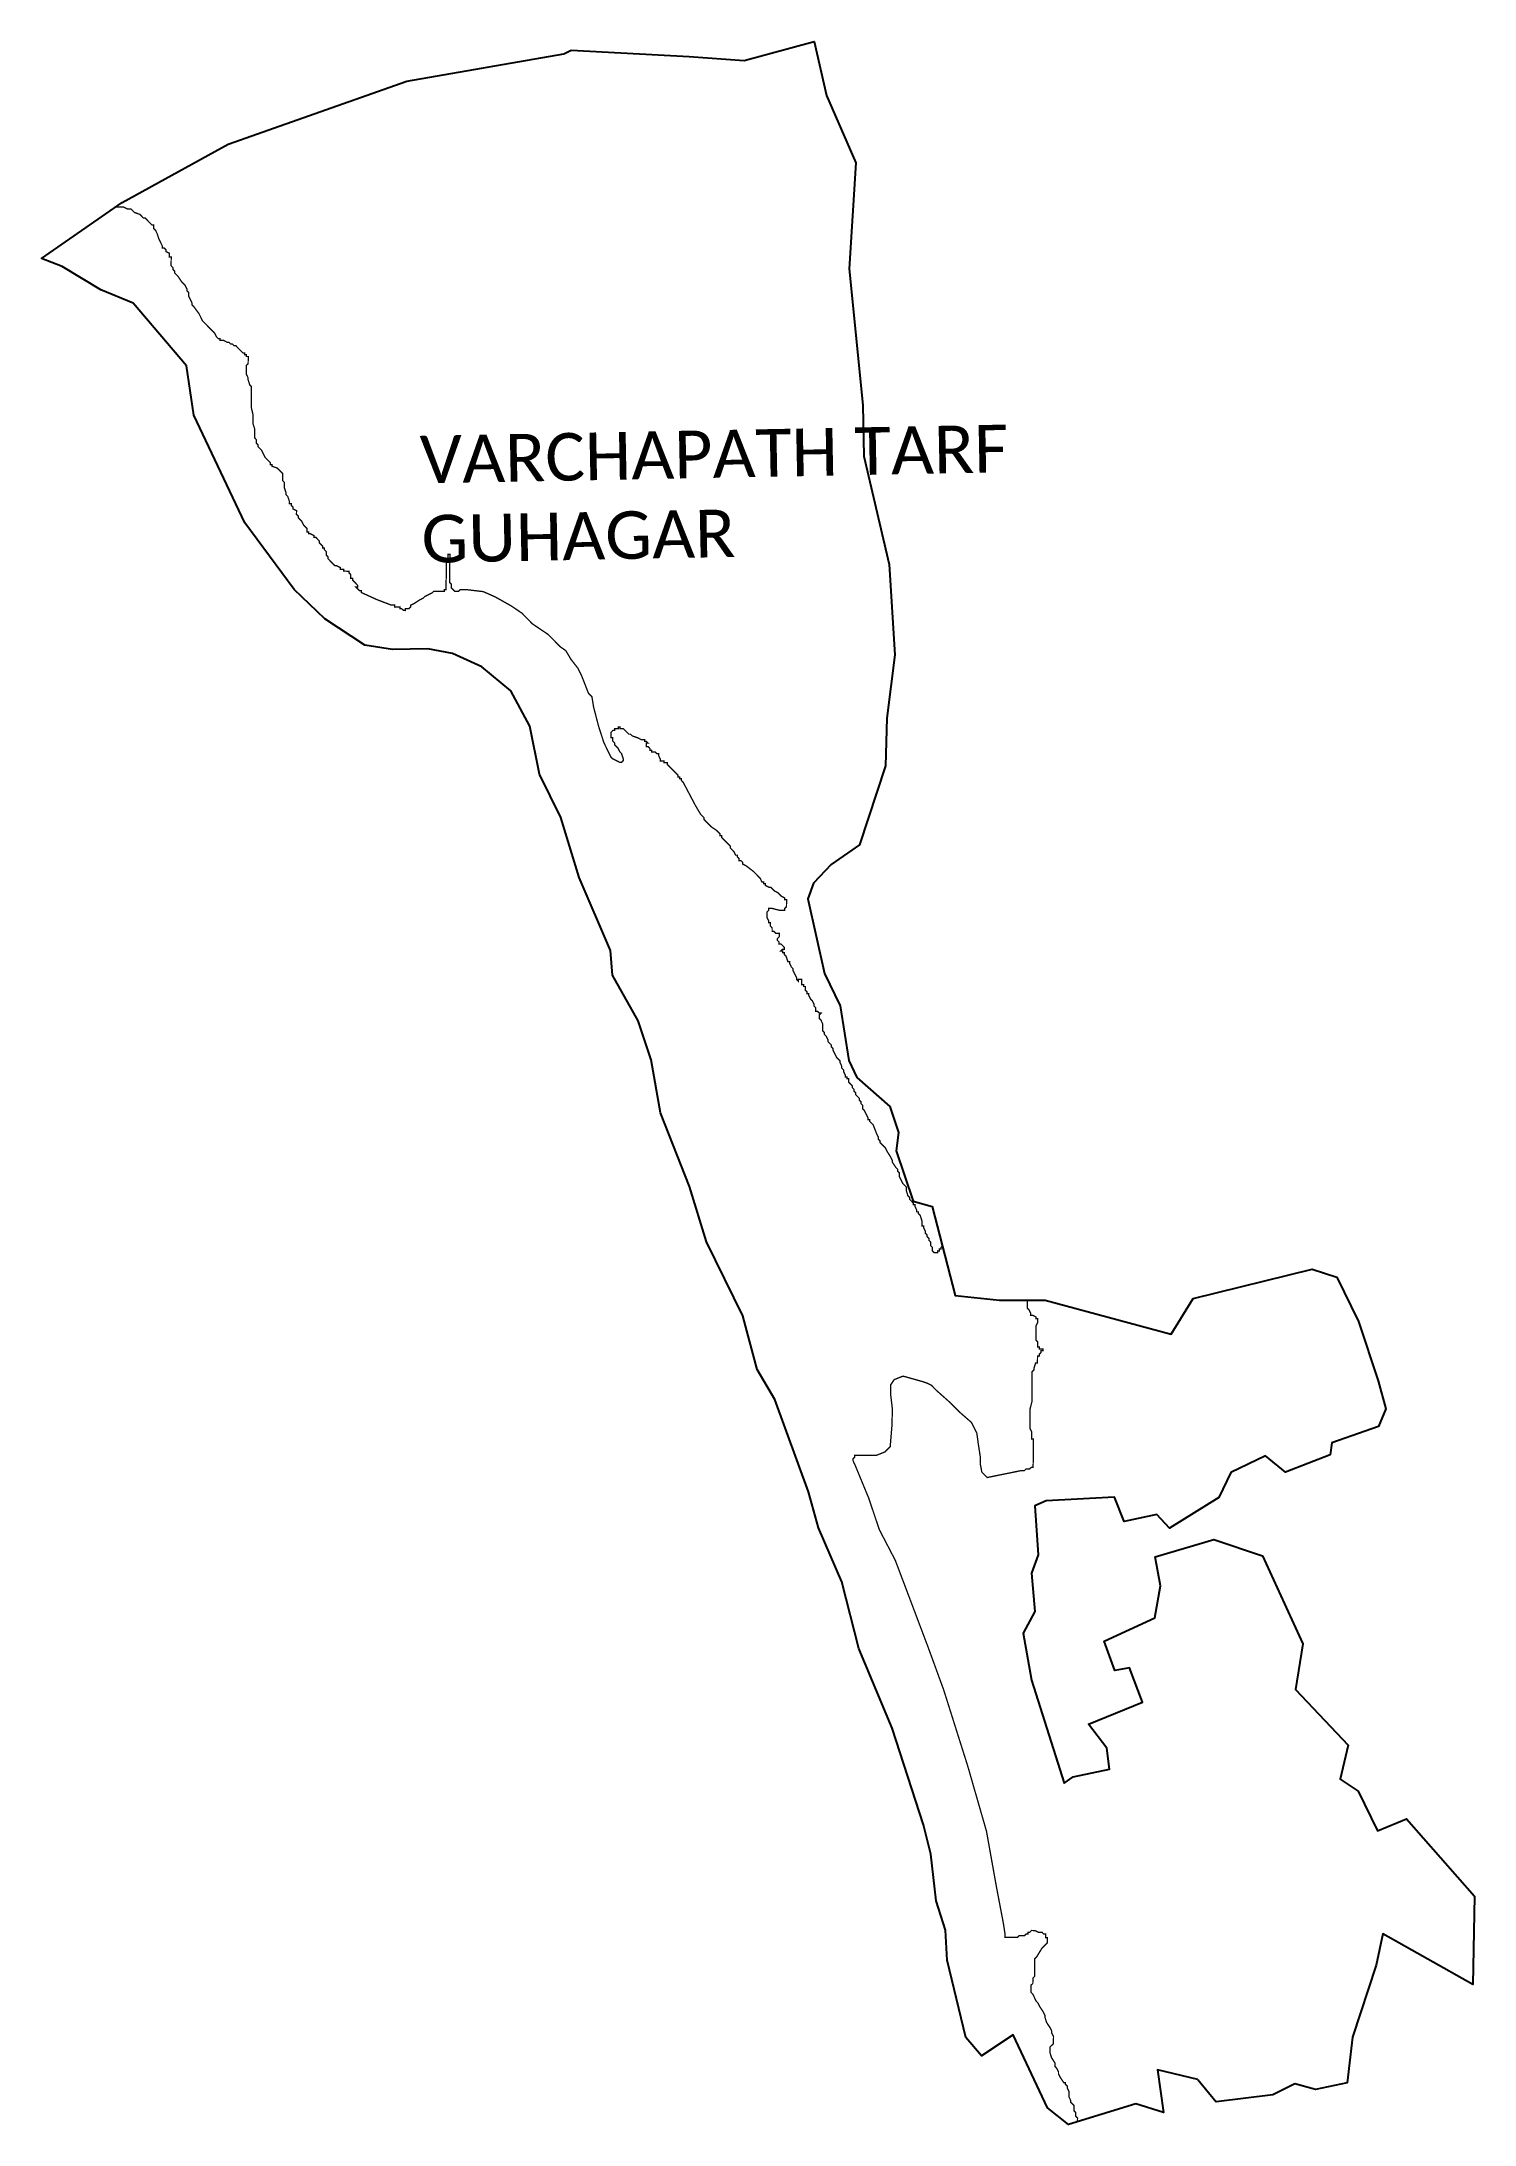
# Model space of a CAD drawing. Header units: metres. Extents: x 305069 to 308340, y 1934403 to 1939156.
import ezdxf

# ---------------------------------------------------------------- set-up
doc = ezdxf.new("R2010")
doc.units = ezdxf.units.M
for name, color, linetype in [('HAZARDS LINE', 1, 'Continuous'), ('village', 3, 'Continuous'), ('VILLAGE NAME', 250, 'Continuous')]:
    doc.layers.add(name, color=color, linetype=linetype)
doc.styles.get("Standard").update_dxf_attribs({"font": 'simplex.shx'})

msp = doc.modelspace()

# ---------------------------------------------------------------- linework, layer by layer
at = {"layer": 'HAZARDS LINE', "lineweight": 18}
for points in [[(307125.6, 1936407.4, 3.02, 3.02, 0), (307122.6, 1936404.5, 3.02, 3.02, 0), (307122.6, 1936400.5, 3.02, 3.02, 0), (307118.6, 1936400.5, 3.02, 3.02, 0), (307118.6, 1936396.5, 3.02, 3.02, 0), (307114.5, 1936396.5, 3.02, 3.02, 0), (307114.5, 1936392.5, 3.02, 3.02, 0), (307106.4, 1936392.5, 3.02, 3.02, 0), (307102.4, 1936396.6, 3.02, 3.02, 0), (307102.5, 1936404.7, 3.02, 3.02, 0), (307098.5, 1936408.7, 3.02, 3.02, 0), (307098.5, 1936416.8, 3.02, 3.02, 0), (307094.5, 1936420.9, 3.02, 3.02, 0), (307094.6, 1936424.9, 3.02, 3.02, 0), (307090.6, 1936429, 3.02, 3.02, 0), (307090.6, 1936433, 3.02, 3.02, 0), (307086.6, 1936437, 3.02, 3.02, 0), (307086.6, 1936441.1, 3.02, 3.02, 0), (307082.7, 1936449.2, 3.02, 3.02, 0), (307082.7, 1936453.2, 3.02, 3.02, 0), (307078.7, 1936453.2, 3.02, 3.02, 0), (307078.7, 1936465.3, 3.02, 3.02, 0), (307074.8, 1936477.5, 3.02, 3.02, 0), (307070.8, 1936481.5, 3.02, 3.02, 0), (307070.8, 1936485.6, 3.02, 3.02, 0), (307066.8, 1936485.6, 3.02, 3.02, 0), (307066.8, 1936489.6, 3.02, 3.02, 0), (307062.9, 1936497.7, 3.02, 3.02, 0), (307062.9, 1936501.8, 3.02, 3.02, 0), (307058.9, 1936501.8, 3.02, 3.02, 0), (307058.9, 1936505.8, 3.02, 3.02, 0), (307050.9, 1936514, 3.02, 3.02, 0), (307050.9, 1936518, 3.02, 3.02, 0), (307046.9, 1936522.1, 3.02, 3.02, 0), (307043, 1936534.2, 3.02, 3.02, 0), (307043, 1936542.3, 3.02, 3.02, 0), (307035, 1936550.4, 3.02, 3.02, 0), (307027.1, 1936566.6, 3.02, 3.02, 0), (307027.1, 1936574.6, 3.02, 3.02, 0), (307023.1, 1936578.7, 3.02, 3.02, 0), (307023.2, 1936582.7, 3.02, 3.02, 0), (307019.2, 1936586.8, 3.02, 3.02, 0), (307011.2, 1936599, 3.02, 3.02, 0), (307011.2, 1936603, 3.02, 3.02, 0), (307007.2, 1936611.1, 3.02, 3.02, 0), (306999.3, 1936623.3, 3.02, 3.02, 0), (306995.3, 1936631.4, 3.02, 3.02, 0), (306991.3, 1936635.4, 3.02, 3.02, 0), (306987.3, 1936639.5, 3.02, 3.02, 0), (306983.3, 1936643.6, 3.02, 3.02, 0), (306983.3, 1936647.6, 3.02, 3.02, 0), (306979.3, 1936651.6, 3.02, 3.02, 0), (306979.4, 1936655.7, 3.02, 3.02, 0), (306975.4, 1936663.8, 3.02, 3.02, 0), (306967.5, 1936684, 3.02, 3.02, 0), (306959.5, 1936692.1, 3.02, 3.02, 0), (306959.5, 1936696.2, 3.02, 3.02, 0), (306955.5, 1936696.2, 3.02, 3.02, 0), (306955.5, 1936700.2, 3.02, 3.02, 0), (306947.5, 1936716.4, 3.02, 3.02, 0), (306943.5, 1936720.5, 3.02, 3.02, 0), (306943.6, 1936728.6, 3.02, 3.02, 0), (306939.6, 1936732.6, 3.02, 3.02, 0), (306939.6, 1936736.7, 3.02, 3.02, 0), (306935.6, 1936740.7, 3.02, 3.02, 0), (306935.7, 1936744.8, 3.02, 3.02, 0), (306931.7, 1936748.8, 3.02, 3.02, 0), (306927.7, 1936752.9, 3.02, 3.02, 0), (306927.7, 1936756.9, 3.02, 3.02, 0), (306923.7, 1936761, 3.02, 3.02, 0), (306923.7, 1936765, 3.02, 3.02, 0), (306919.7, 1936769.1, 3.02, 3.02, 0), (306919.7, 1936773.1, 3.02, 3.02, 0), (306915.7, 1936777.2, 3.02, 3.02, 0), (306911.7, 1936781.2, 3.02, 3.02, 0), (306911.8, 1936789.3, 3.02, 3.02, 0), (306907.8, 1936789.3, 3.02, 3.02, 0), (306907.8, 1936793.4, 3.02, 3.02, 0), (306903.8, 1936793.4, 3.02, 3.02, 0), (306903.8, 1936797.4, 3.02, 3.02, 0), (306899.8, 1936805.5, 3.02, 3.02, 0), (306899.9, 1936809.6, 3.02, 3.02, 0), (306895.8, 1936813.6, 3.02, 3.02, 0), (306895.9, 1936817.7, 3.02, 3.02, 0), (306891.9, 1936825.8, 3.02, 3.02, 0), (306891.9, 1936829.8, 3.02, 3.02, 0), (306883.9, 1936837.9, 3.02, 3.02, 0), (306880, 1936846, 3.02, 3.02, 0), (306876, 1936854.1, 3.02, 3.02, 0), (306876, 1936858.2, 3.02, 3.02, 0), (306872, 1936862.2, 3.02, 3.02, 0), (306872, 1936866.2, 3.02, 3.02, 0), (306868, 1936870.3, 3.02, 3.02, 0), (306864, 1936874.4, 3.02, 3.02, 0), (306864.1, 1936878.4, 3.02, 3.02, 0), (306860.1, 1936886.5, 3.02, 3.02, 0), (306856.1, 1936890.6, 3.02, 3.02, 0), (306856.1, 1936894.6, 3.02, 3.02, 0), (306852.1, 1936898.7, 3.02, 3.02, 0), (306852.2, 1936914.8, 3.02, 3.02, 0), (306848.3, 1936922.9, 3.02, 3.02, 0), (306844.3, 1936927, 3.02, 3.02, 0), (306844.3, 1936935, 3.02, 3.02, 0), (306848.4, 1936939, 3.02, 3.02, 0), (306844.4, 1936939.1, 3.02, 3.02, 0), (306840.4, 1936943.1, 3.02, 3.02, 0), (306836.3, 1936943.2, 3.02, 3.02, 0), (306836.4, 1936951.2, 3.02, 3.02, 0), (306832.4, 1936955.3, 3.02, 3.02, 0), (306832.4, 1936959.3, 3.02, 3.02, 0), (306828.4, 1936967.4, 3.02, 3.02, 0), (306824.4, 1936971.5, 3.02, 3.02, 0), (306820.5, 1936979.6, 3.02, 3.02, 0), (306820.5, 1936983.6, 3.02, 3.02, 0), (306816.5, 1936983.6, 3.02, 3.02, 0), (306816.5, 1936987.7, 3.02, 3.02, 0), (306812.5, 1936991.7, 3.02, 3.02, 0), (306812.6, 1936999.8, 3.02, 3.02, 0), (306808.5, 1936999.8, 3.02, 3.02, 0), (306808.6, 1937003.9, 3.02, 3.02, 0), (306804.5, 1937003.9, 3.02, 3.02, 0), (306804.6, 1937016, 3.02, 3.02, 0), (306796.5, 1937016.1, 3.02, 3.02, 0), (306796.5, 1937012, 3.02, 3.02, 0), (306792.5, 1937016.1, 3.02, 3.02, 0), (306792.5, 1937020.1, 3.02, 3.02, 0), (306788.6, 1937028.2, 3.02, 3.02, 0), (306784.6, 1937036.3, 3.02, 3.02, 0), (306784.6, 1937040.4, 3.02, 3.02, 0), (306780.6, 1937044.4, 3.02, 3.02, 0), (306776.7, 1937052.5, 3.02, 3.02, 0), (306776.7, 1937056.6, 3.02, 3.02, 0), (306772.7, 1937056.6, 3.02, 3.02, 0), (306768.7, 1937068.7, 3.02, 3.02, 0), (306764.7, 1937072.8, 3.02, 3.02, 0), (306764.7, 1937076.8, 3.02, 3.02, 0), (306760.7, 1937076.8, 3.02, 3.02, 0), (306760.7, 1937080.9, 3.02, 3.02, 0), (306756.7, 1937080.9, 3.02, 3.02, 0), (306760.8, 1937084.9, 3.02, 3.02, 0), (306764.8, 1937084.9, 3.02, 3.02, 0), (306764.8, 1937088.9, 3.02, 3.02, 0), (306756.8, 1937097, 3.02, 3.02, 0), (306752.8, 1937097.1, 3.02, 3.02, 0), (306752.8, 1937101.1, 3.02, 3.02, 0), (306748.8, 1937105.2, 3.02, 3.02, 0), (306748.9, 1937109.2, 3.02, 3.02, 0), (306752.9, 1937113.2, 3.02, 3.02, 0), (306753, 1937121.3, 3.02, 3.02, 0), (306744.9, 1937121.3, 3.02, 3.02, 0), (306740.9, 1937125.4, 3.02, 3.02, 0), (306736.9, 1937125.4, 3.02, 3.02, 0), (306736.9, 1937133.5, 3.02, 3.02, 0), (306732.9, 1937137.6, 3.02, 3.02, 0), (306733, 1937145.6, 3.02, 3.02, 0), (306729, 1937145.7, 3.02, 3.02, 0), (306729, 1937149.7, 3.02, 3.02, 0), (306725, 1937157.8, 3.02, 3.02, 0), (306725.1, 1937169.9, 3.02, 3.02, 0), (306729.2, 1937173.9, 3.02, 3.02, 0), (306729.2, 1937177.9, 3.02, 3.02, 0), (306737.3, 1937177.9, 3.02, 3.02, 0), (306753.4, 1937173.7, 3.02, 3.02, 0), (306765.5, 1937173.6, 3.02, 3.02, 0), (306765.5, 1937177.7, 3.02, 3.02, 0), (306769.6, 1937181.7, 3.02, 3.02, 0), (306769.7, 1937197.8, 3.02, 3.02, 0), (306765.7, 1937197.8, 3.02, 3.02, 0), (306765.7, 1937201.9, 3.02, 3.02, 0), (306757.7, 1937205.9, 3.02, 3.02, 0), (306753.6, 1937210, 3.02, 3.02, 0), (306749.6, 1937214.1, 3.02, 3.02, 0), (306741.6, 1937218.2, 3.02, 3.02, 0), (306737.6, 1937222.2, 3.02, 3.02, 0), (306733.6, 1937226.3, 3.02, 3.02, 0), (306729.6, 1937226.3, 3.02, 3.02, 0), (306721.5, 1937230.4, 3.02, 3.02, 0), (306721.6, 1937234.5, 3.02, 3.02, 0), (306717.5, 1937234.5, 3.02, 3.02, 0), (306717.6, 1937238.5, 3.02, 3.02, 0), (306713.5, 1937238.5, 3.02, 3.02, 0), (306709.6, 1937246.6, 3.02, 3.02, 0), (306701.6, 1937254.8, 3.02, 3.02, 0), (306697.6, 1937258.8, 3.02, 3.02, 0), (306693.6, 1937262.9, 3.02, 3.02, 0), (306677.5, 1937275.1, 3.02, 3.02, 0), (306669.5, 1937279.2, 3.02, 3.02, 0), (306669.5, 1937283.3, 3.02, 3.02, 0), (306665.5, 1937287.3, 3.02, 3.02, 0), (306661.5, 1937287.3, 3.02, 3.02, 0), (306661.5, 1937291.4, 3.02, 3.02, 0), (306657.5, 1937295.4, 3.02, 3.02, 0), (306657.5, 1937299.5, 3.02, 3.02, 0), (306653.5, 1937299.5, 3.02, 3.02, 0), (306649.5, 1937307.6, 3.02, 3.02, 0), (306641.5, 1937315.7, 3.02, 3.02, 0), (306641.5, 1937319.8, 3.02, 3.02, 0), (306637.5, 1937323.8, 3.02, 3.02, 0), (306633.5, 1937327.9, 3.02, 3.02, 0), (306621.5, 1937340.1, 3.02, 3.02, 0), (306621.6, 1937344.1, 3.02, 3.02, 0), (306617.5, 1937344.2, 3.02, 3.02, 0), (306617.6, 1937348.2, 3.02, 3.02, 0), (306609.6, 1937356.3, 3.02, 3.02, 0), (306597.5, 1937364.5, 3.02, 3.02, 0), (306593.5, 1937368.5, 3.02, 3.02, 0), (306585.5, 1937376.7, 3.02, 3.02, 0), (306581.5, 1937380.7, 3.02, 3.02, 0), (306581.5, 1937384.8, 3.02, 3.02, 0), (306577.5, 1937388.8, 3.02, 3.02, 0), (306573.5, 1937392.9, 3.02, 3.02, 0), (306561.6, 1937413.1, 3.02, 3.02, 0), (306533.8, 1937465.8, 3.02, 3.02, 0), (306529.8, 1937469.9, 3.02, 3.02, 0), (306529.8, 1937473.9, 3.02, 3.02, 0), (306525.8, 1937473.9, 3.02, 3.02, 0), (306525.8, 1937478, 3.02, 3.02, 0), (306521.8, 1937478, 3.02, 3.02, 0), (306521.8, 1937482, 3.02, 3.02, 0), (306513.8, 1937490.2, 3.02, 3.02, 0), (306509.8, 1937494.2, 3.02, 3.02, 0), (306505.8, 1937498.3, 3.02, 3.02, 0), (306501.8, 1937502.3, 3.02, 3.02, 0), (306497.8, 1937506.4, 3.02, 3.02, 0), (306497.8, 1937510.4, 3.02, 3.02, 0), (306489.7, 1937510.5, 3.02, 3.02, 0), (306489.8, 1937514.5, 3.02, 3.02, 0), (306481.7, 1937514.6, 3.02, 3.02, 0), (306481.7, 1937518.6, 3.02, 3.02, 0), (306477.8, 1937526.7, 3.02, 3.02, 0), (306477.8, 1937530.8, 3.02, 3.02, 0), (306473.8, 1937530.8, 3.02, 3.02, 0), (306469.7, 1937534.9, 3.02, 3.02, 0), (306461.7, 1937534.9, 3.02, 3.02, 0), (306461.7, 1937538.9, 3.02, 3.02, 0), (306457.7, 1937539, 3.02, 3.02, 0), (306457.7, 1937543, 3.02, 3.02, 0), (306453.7, 1937547.1, 3.02, 3.02, 0), (306449.7, 1937547.1, 3.02, 3.02, 0), (306449.7, 1937555.2, 3.02, 3.02, 0), (306453.8, 1937555.1, 3.02, 3.02, 0), (306449.8, 1937559.2, 3.02, 3.02, 0), (306445.7, 1937559.2, 3.02, 3.02, 0), (306445.8, 1937563.3, 3.02, 3.02, 0), (306437.7, 1937563.3, 3.02, 3.02, 0), (306429.7, 1937567.4, 3.02, 3.02, 0), (306417.6, 1937571.6, 3.02, 3.02, 0), (306413.6, 1937575.6, 3.02, 3.02, 0), (306409.6, 1937575.6, 3.02, 3.02, 0), (306405.6, 1937579.7, 3.02, 3.02, 0), (306401.6, 1937583.8, 3.02, 3.02, 0), (306397.6, 1937587.8, 3.02, 3.02, 0), (306389.5, 1937587.9, 3.02, 3.02, 0), (306389.5, 1937591.9, 3.02, 3.02, 0), (306385.5, 1937592, 3.02, 3.02, 0), (306385.5, 1937587.9, 3.02, 3.02, 0), (306377.4, 1937588, 3.02, 3.02, 0), (306377.4, 1937584, 3.02, 3.02, 0), (306373.3, 1937584, 3.02, 3.02, 0), (306369.3, 1937580, 3.02, 3.02, 0), (306369.2, 1937567.9, 3.02, 3.02, 0), (306373.2, 1937567.9, 3.02, 3.02, 0), (306373.1, 1937559.8, 3.02, 3.02, 0), (306377.1, 1937555.7, 3.02, 3.02, 0), (306377.1, 1937551.7, 3.02, 3.02, 0), (306385.1, 1937543.6, 3.02, 3.02, 0), (306389.1, 1937535.5, 3.02, 3.02, 0), (306393.1, 1937531.4, 3.02, 3.02, 0), (306397, 1937519.3, 3.02, 3.02, 0), (306397, 1937515.2, 3.02, 3.02, 0), (306392.9, 1937511.2, 3.02, 3.02, 0), (306388.9, 1937511.3, 3.02, 3.02, 0), (306372.8, 1937519.5, 3.02, 3.02, 0), (306368.8, 1937523.5, 3.02, 3.02, 0), (306352.9, 1937555.9, 3.02, 3.02, 0), (306341.1, 1937592.3, 3.02, 3.02, 0), (306329.4, 1937636.8, 3.02, 3.02, 0), (306325.5, 1937661, 3.02, 3.02, 0), (306317.5, 1937669.1, 3.02, 3.02, 0), (306301.7, 1937709.6, 3.02, 3.02, 0), (306293.7, 1937725.8, 3.02, 3.02, 0), (306277.8, 1937746.1, 3.02, 3.02, 0), (306265.8, 1937766.3, 3.02, 3.02, 0), (306253.8, 1937774.5, 3.02, 3.02, 0), (306241.8, 1937786.7, 3.02, 3.02, 0), (306225.8, 1937802.9, 3.02, 3.02, 0), (306189.6, 1937827.4, 3.02, 3.02, 0), (306165.6, 1937851.8, 3.02, 3.02, 0), (306141.5, 1937868.1, 3.02, 3.02, 0), (306105.4, 1937888.5, 3.02, 3.02, 0), (306077.3, 1937900.9, 3.02, 3.02, 0), (306041, 1937905.2, 3.02, 3.02, 0), (306024.9, 1937905.3, 3.02, 3.02, 0), (306020.8, 1937901.3, 3.02, 3.02, 0), (306012.7, 1937901.3, 3.02, 3.02, 0), (306004.7, 1937909.5, 3.02, 3.02, 0), (306004.8, 1937917.5, 3.02, 3.02, 0), (306000.8, 1937921.6, 3.02, 3.02, 0), (306001.3, 1937986.1, 3.02, 3.02, 0), (305997.2, 1937986.2, 3.02, 3.02, 0), (305997.2, 1937974.1, 3.02, 3.02, 0), (305993.1, 1937970.1, 3.02, 3.02, 0), (305992.6, 1937905.5, 3.02, 3.02, 0), (305988.6, 1937905.6, 3.02, 3.02, 0), (305988.5, 1937901.5, 3.02, 3.02, 0), (305964.3, 1937901.7, 3.02, 3.02, 0), (305960.3, 1937897.7, 3.02, 3.02, 0), (305952.2, 1937893.7, 3.02, 3.02, 0), (305944.1, 1937889.8, 3.02, 3.02, 0), (305940, 1937885.8, 3.02, 3.02, 0), (305931.9, 1937881.8, 3.02, 3.02, 0), (305919.8, 1937873.8, 3.02, 3.02, 0), (305911.7, 1937869.8, 3.02, 3.02, 0), (305911.6, 1937865.8, 3.02, 3.02, 0), (305907.6, 1937861.8, 3.02, 3.02, 0), (305899.5, 1937861.9, 3.02, 3.02, 0), (305899.5, 1937857.8, 3.02, 3.02, 0), (305895.5, 1937857.9, 3.02, 3.02, 0), (305891.4, 1937861.9, 3.02, 3.02, 0), (305887.4, 1937862, 3.02, 3.02, 0), (305887.4, 1937866, 3.02, 3.02, 0), (305875.3, 1937866.1, 3.02, 3.02, 0), (305875.4, 1937870.1, 3.02, 3.02, 0), (305867.3, 1937870.2, 3.02, 3.02, 0), (305835.1, 1937882.5, 3.02, 3.02, 0), (305799, 1937898.9, 3.02, 3.02, 0), (305799, 1937903, 3.02, 3.02, 0), (305795, 1937903, 3.02, 3.02, 0), (305791, 1937907, 3.02, 3.02, 0), (305787, 1937911.1, 3.02, 3.02, 0), (305791, 1937911.1, 3.02, 3.02, 0), (305791, 1937915.1, 3.02, 3.02, 0), (305783, 1937923.2, 3.02, 3.02, 0), (305779, 1937927.3, 3.02, 3.02, 0), (305779, 1937931.3, 3.02, 3.02, 0), (305775, 1937931.4, 3.02, 3.02, 0), (305775.1, 1937939.4, 3.02, 3.02, 0), (305771.1, 1937943.5, 3.02, 3.02, 0), (305771.1, 1937947.5, 3.02, 3.02, 0), (305759, 1937947.6, 3.02, 3.02, 0), (305759, 1937951.7, 3.02, 3.02, 0), (305751, 1937951.7, 3.02, 3.02, 0), (305751, 1937955.8, 3.02, 3.02, 0), (305743, 1937959.9, 3.02, 3.02, 0), (305738.9, 1937959.9, 3.02, 3.02, 0), (305730.9, 1937968, 3.02, 3.02, 0), (305726.9, 1937972.1, 3.02, 3.02, 0), (305722.9, 1937976.1, 3.02, 3.02, 0), (305723, 1937980.2, 3.02, 3.02, 0), (305718.9, 1937984.2, 3.02, 3.02, 0), (305719, 1937992.3, 3.02, 3.02, 0), (305715, 1937996.4, 3.02, 3.02, 0), (305715, 1938000.4, 3.02, 3.02, 0), (305711, 1938000.4, 3.02, 3.02, 0), (305711, 1938004.5, 3.02, 3.02, 0), (305707, 1938008.5, 3.02, 3.02, 0), (305703, 1938012.6, 3.02, 3.02, 0), (305703.1, 1938016.6, 3.02, 3.02, 0), (305699.1, 1938020.7, 3.02, 3.02, 0), (305695.1, 1938024.8, 3.02, 3.02, 0), (305691, 1938024.8, 3.02, 3.02, 0), (305691.1, 1938028.8, 3.02, 3.02, 0), (305683, 1938032.9, 3.02, 3.02, 0), (305679, 1938032.9, 3.02, 3.02, 0), (305679, 1938037, 3.02, 3.02, 0), (305675, 1938037, 3.02, 3.02, 0), (305675, 1938045.1, 3.02, 3.02, 0), (305671, 1938049.1, 3.02, 3.02, 0), (305667, 1938053.2, 3.02, 3.02, 0), (305663.1, 1938061.3, 3.02, 3.02, 0), (305659.1, 1938065.4, 3.02, 3.02, 0), (305655.1, 1938069.4, 3.02, 3.02, 0), (305655.1, 1938073.5, 3.02, 3.02, 0), (305651.1, 1938077.5, 3.02, 3.02, 0), (305651.2, 1938085.6, 3.02, 3.02, 0), (305643.1, 1938089.7, 3.02, 3.02, 0), (305643.1, 1938093.7, 3.02, 3.02, 0), (305639.1, 1938097.8, 3.02, 3.02, 0), (305639.2, 1938101.8, 3.02, 3.02, 0), (305635.1, 1938101.8, 3.02, 3.02, 0), (305635.2, 1938105.9, 3.02, 3.02, 0), (305631.2, 1938118, 3.02, 3.02, 0), (305627.2, 1938122.1, 3.02, 3.02, 0), (305627.3, 1938126.1, 3.02, 3.02, 0), (305623.3, 1938138.2, 3.02, 3.02, 0), (305623.4, 1938150.3, 3.02, 3.02, 0), (305619.4, 1938154.4, 3.02, 3.02, 0), (305619.5, 1938170.5, 3.02, 3.02, 0), (305611.5, 1938178.7, 3.02, 3.02, 0), (305607.5, 1938182.7, 3.02, 3.02, 0), (305595.5, 1938186.9, 3.02, 3.02, 0), (305595.5, 1938190.9, 3.02, 3.02, 0), (305591.4, 1938190.9, 3.02, 3.02, 0), (305591.5, 1938195, 3.02, 3.02, 0), (305587.5, 1938199, 3.02, 3.02, 0), (305579.5, 1938207.1, 3.02, 3.02, 0), (305571.5, 1938223.3, 3.02, 3.02, 0), (305563.5, 1938231.5, 3.02, 3.02, 0), (305563.6, 1938235.5, 3.02, 3.02, 0), (305559.6, 1938239.6, 3.02, 3.02, 0), (305559.6, 1938247.6, 3.02, 3.02, 0), (305555.6, 1938251.7, 3.02, 3.02, 0), (305555.8, 1938271.9, 3.02, 3.02, 0), (305551.8, 1938284, 3.02, 3.02, 0), (305552, 1938304.2, 3.02, 3.02, 0), (305548.1, 1938320.3, 3.02, 3.02, 0), (305548.4, 1938368.7, 3.02, 3.02, 0), (305544.4, 1938372.8, 3.02, 3.02, 0), (305540.5, 1938384.9, 3.02, 3.02, 0), (305540.5, 1938389, 3.02, 3.02, 0), (305536.5, 1938397.1, 3.02, 3.02, 0), (305536.7, 1938417.2, 3.02, 3.02, 0), (305540.8, 1938421.2, 3.02, 3.02, 0), (305540.9, 1938437.4, 3.02, 3.02, 0), (305536.8, 1938437.4, 3.02, 3.02, 0), (305536.9, 1938441.4, 3.02, 3.02, 0), (305532.8, 1938441.5, 3.02, 3.02, 0), (305532.9, 1938445.5, 3.02, 3.02, 0), (305528.8, 1938445.5, 3.02, 3.02, 0), (305524.8, 1938449.6, 3.02, 3.02, 0), (305520.8, 1938453.6, 3.02, 3.02, 0), (305512.8, 1938461.8, 3.02, 3.02, 0), (305508.8, 1938461.8, 3.02, 3.02, 0), (305504.8, 1938465.9, 3.02, 3.02, 0), (305500.8, 1938465.9, 3.02, 3.02, 0), (305496.8, 1938470, 3.02, 3.02, 0), (305492.7, 1938470, 3.02, 3.02, 0), (305484.7, 1938474.1, 3.02, 3.02, 0), (305476.6, 1938474.1, 3.02, 3.02, 0), (305476.7, 1938478.2, 3.02, 3.02, 0), (305472.6, 1938478.2, 3.02, 3.02, 0), (305468.6, 1938482.3, 3.02, 3.02, 0), (305464.6, 1938490.4, 3.02, 3.02, 0), (305456.6, 1938498.5, 3.02, 3.02, 0), (305444.6, 1938510.7, 3.02, 3.02, 0), (305440.6, 1938514.8, 3.02, 3.02, 0), (305436.6, 1938518.8, 3.02, 3.02, 0), (305432.7, 1938526.9, 3.02, 3.02, 0), (305428.7, 1938535, 3.02, 3.02, 0), (305416.7, 1938551.2, 3.02, 3.02, 0), (305412.7, 1938555.3, 3.02, 3.02, 0), (305412.7, 1938559.3, 3.02, 3.02, 0), (305408.8, 1938567.4, 3.02, 3.02, 0), (305404.8, 1938575.5, 3.02, 3.02, 0), (305404.9, 1938583.6, 3.02, 3.02, 0), (305400.9, 1938587.7, 3.02, 3.02, 0), (305400.9, 1938591.7, 3.02, 3.02, 0), (305396.9, 1938599.8, 3.02, 3.02, 0), (305392.9, 1938603.9, 3.02, 3.02, 0), (305388.9, 1938607.9, 3.02, 3.02, 0), (305380.9, 1938620.1, 3.02, 3.02, 0), (305376.9, 1938624.1, 3.02, 3.02, 0), (305372.9, 1938628.2, 3.02, 3.02, 0), (305373, 1938632.2, 3.02, 3.02, 0), (305369, 1938636.3, 3.02, 3.02, 0), (305369, 1938640.3, 3.02, 3.02, 0), (305365, 1938644.4, 3.02, 3.02, 0), (305365.1, 1938664.6, 3.02, 3.02, 0), (305361.1, 1938664.6, 3.02, 3.02, 0), (305361.2, 1938672.7, 3.02, 3.02, 0), (305353.1, 1938676.8, 3.02, 3.02, 0), (305353.2, 1938680.8, 3.02, 3.02, 0), (305349.2, 1938684.9, 3.02, 3.02, 0), (305345.1, 1938684.9, 3.02, 3.02, 0), (305345.2, 1938688.9, 3.02, 3.02, 0), (305341.2, 1938697, 3.02, 3.02, 0), (305337.2, 1938705.1, 3.02, 3.02, 0), (305333.3, 1938717.3, 3.02, 3.02, 0), (305329.3, 1938725.4, 3.02, 3.02, 0), (305325.3, 1938729.4, 3.02, 3.02, 0), (305325.4, 1938737.5, 3.02, 3.02, 0), (305321.3, 1938737.5, 3.02, 3.02, 0), (305317.3, 1938741.6, 3.02, 3.02, 0), (305313.3, 1938745.6, 3.02, 3.02, 0), (305309.3, 1938749.7, 3.02, 3.02, 0), (305305.3, 1938753.8, 3.02, 3.02, 0), (305301.3, 1938753.8, 3.02, 3.02, 0), (305293.3, 1938761.9, 3.02, 3.02, 0), (305281.2, 1938766.1, 3.02, 3.02, 0), (305273.2, 1938774.2, 3.02, 3.02, 0), (305265.1, 1938774.2, 3.02, 3.02, 0), (305257.1, 1938778.3, 3.02, 3.02, 0), (305241, 1938778.5, 3.02, 3.02, 0), (305239.9, 1938779.5, 3.02, 3.02, 0)], [(307434, 1934409.5, 3.02, 3.02, 0), (307433.8, 1934409.7, 3.02, 3.02, 0), (307433.9, 1934417.8, 3.02, 3.02, 0), (307429.9, 1934421.9, 3.02, 3.02, 0), (307430, 1934429.9, 3.02, 3.02, 0), (307426, 1934434, 3.02, 3.02, 0), (307426.1, 1934446.1, 3.02, 3.02, 0), (307422.1, 1934450.1, 3.02, 3.02, 0), (307418.1, 1934454.2, 3.02, 3.02, 0), (307418.2, 1934458.2, 3.02, 3.02, 0), (307414.2, 1934466.3, 3.02, 3.02, 0), (307414.3, 1934478.4, 3.02, 3.02, 0), (307410.3, 1934486.5, 3.02, 3.02, 0), (307410.4, 1934490.5, 3.02, 3.02, 0), (307406.4, 1934494.6, 3.02, 3.02, 0), (307406.4, 1934498.6, 3.02, 3.02, 0), (307402.4, 1934498.6, 3.02, 3.02, 0), (307394.4, 1934510.8, 3.02, 3.02, 0), (307390.5, 1934518.9, 3.02, 3.02, 0), (307390.5, 1934522.9, 3.02, 3.02, 0), (307386.6, 1934531, 3.02, 3.02, 0), (307382.6, 1934535.1, 3.02, 3.02, 0), (307382.6, 1934543.1, 3.02, 3.02, 0), (307374.7, 1934555.3, 3.02, 3.02, 0), (307370.8, 1934567.4, 3.02, 3.02, 0), (307370.9, 1934579.5, 3.02, 3.02, 0), (307374.9, 1934583.5, 3.02, 3.02, 0), (307379, 1934587.5, 3.02, 3.02, 0), (307379.1, 1934603.6, 3.02, 3.02, 0), (307375.2, 1934611.7, 3.02, 3.02, 0), (307375.2, 1934615.7, 3.02, 3.02, 0), (307371.3, 1934623.8, 3.02, 3.02, 0), (307363.3, 1934635.9, 3.02, 3.02, 0), (307359.4, 1934648.1, 3.02, 3.02, 0), (307359.4, 1934652.1, 3.02, 3.02, 0), (307355.5, 1934660.2, 3.02, 3.02, 0), (307347.5, 1934672.3, 3.02, 3.02, 0), (307343.6, 1934680.4, 3.02, 3.02, 0), (307339.6, 1934684.5, 3.02, 3.02, 0), (307335.6, 1934692.6, 3.02, 3.02, 0), (307331.7, 1934700.7, 3.02, 3.02, 0), (307327.7, 1934704.7, 3.02, 3.02, 0), (307327.8, 1934720.8, 3.02, 3.02, 0), (307331.9, 1934724.8, 3.02, 3.02, 0), (307332, 1934736.9, 3.02, 3.02, 0), (307336, 1934740.9, 3.02, 3.02, 0), (307336.4, 1934781.2, 3.02, 3.02, 0), (307340.4, 1934785.2, 3.02, 3.02, 0), (307352.7, 1934805.2, 3.02, 3.02, 0), (307360.8, 1934813.2, 3.02, 3.02, 0), (307364.9, 1934817.2, 3.02, 3.02, 0), (307365, 1934829.3, 3.02, 3.02, 0), (307361, 1934829.3, 3.02, 3.02, 0), (307361, 1934837.4, 3.02, 3.02, 0), (307357, 1934837.4, 3.02, 3.02, 0), (307353, 1934841.5, 3.02, 3.02, 0), (307345, 1934841.5, 3.02, 3.02, 0), (307336.9, 1934845.6, 3.02, 3.02, 0), (307328.9, 1934845.7, 3.02, 3.02, 0), (307324.8, 1934841.7, 3.02, 3.02, 0), (307320.8, 1934841.7, 3.02, 3.02, 0), (307320.8, 1934837.7, 3.02, 3.02, 0), (307316.7, 1934837.8, 3.02, 3.02, 0), (307312.7, 1934833.8, 3.02, 3.02, 0), (307300.6, 1934833.9, 3.02, 3.02, 0), (307296.5, 1934829.9, 3.02, 3.02, 0), (307268.3, 1934830.1, 3.02, 3.02, 0), (307268.4, 1934838.2, 3.02, 3.02, 0), (307264.6, 1934862.4, 3.02, 3.02, 0), (307249.2, 1934943.1, 3.02, 3.02, 0), (307226.1, 1935072.2, 3.02, 3.02, 0), (307183.1, 1935221.6, 3.02, 3.02, 0), (307128.2, 1935395.3, 3.02, 3.02, 0), (307092.8, 1935492.3, 3.02, 3.02, 0), (307018, 1935690.3, 3.02, 3.02, 0), (306981.6, 1935760.2, 3.02, 3.02, 0), (306957, 1935833, 3.02, 3.02, 0), (306925.3, 1935909.8, 3.02, 3.02, 0), (306921.4, 1935917.9, 3.02, 3.02, 0), (306921.4, 1935922, 3.02, 3.02, 0), (306925.4, 1935926, 3.02, 3.02, 0), (306925.5, 1935930, 3.02, 3.02, 0), (306973.9, 1935929.6, 3.02, 3.02, 0), (306994.1, 1935937.6, 3.02, 3.02, 0), (307006.3, 1935949.6, 3.02, 3.02, 0), (307010.7, 1936002, 3.02, 3.02, 0), (307011, 1936038.3, 3.02, 3.02, 0), (307007.2, 1936070.6, 3.02, 3.02, 0), (307007.4, 1936090.7, 3.02, 3.02, 0), (307015.5, 1936102.8, 3.02, 3.02, 0), (307035.7, 1936110.7, 3.02, 3.02, 0), (307080, 1936098.3, 3.02, 3.02, 0), (307092.1, 1936094.1, 3.02, 3.02, 0), (307100.1, 1936090, 3.02, 3.02, 0), (307112.1, 1936077.9, 3.02, 3.02, 0), (307144.2, 1936049.4, 3.02, 3.02, 0), (307164.2, 1936029.1, 3.02, 3.02, 0), (307192.2, 1936004.6, 3.02, 3.02, 0), (307204.1, 1935980.3, 3.02, 3.02, 0), (307208, 1935952.1, 3.02, 3.02, 0), (307211.8, 1935927.9, 3.02, 3.02, 0), (307211.7, 1935911.7, 3.02, 3.02, 0), (307215.6, 1935891.5, 3.02, 3.02, 0), (307227.6, 1935879.3, 3.02, 3.02, 0), (307304.3, 1935894.9, 3.02, 3.02, 0), (307312.4, 1935894.8, 3.02, 3.02, 0), (307316.5, 1935898.8, 3.02, 3.02, 0), (307324.5, 1935898.8, 3.02, 3.02, 0), (307328.6, 1935902.8, 3.02, 3.02, 0), (307332.6, 1935902.7, 3.02, 3.02, 0), (307333.1, 1935967.3, 3.02, 3.02, 0), (307329.1, 1935967.3, 3.02, 3.02, 0), (307329.2, 1935983.4, 3.02, 3.02, 0), (307325.2, 1935991.5, 3.02, 3.02, 0), (307325.6, 1936035.9, 3.02, 3.02, 0), (307329.7, 1936052, 3.02, 3.02, 0), (307330.2, 1936120.6, 3.02, 3.02, 0), (307334.3, 1936124.6, 3.02, 3.02, 0), (307334.3, 1936128.6, 3.02, 3.02, 0), (307338.4, 1936140.7, 3.02, 3.02, 0), (307342.5, 1936140.7, 3.02, 3.02, 0), (307342.6, 1936156.8, 3.02, 3.02, 0), (307346.6, 1936156.8, 3.02, 3.02, 0), (307346.7, 1936160.8, 3.02, 3.02, 0), (307350.7, 1936164.8, 3.02, 3.02, 0), (307350.8, 1936168.8, 3.02, 3.02, 0), (307354.8, 1936168.8, 3.02, 3.02, 0), (307354.8, 1936172.8, 3.02, 3.02, 0), (307346.8, 1936172.9, 3.02, 3.02, 0), (307346.8, 1936176.9, 3.02, 3.02, 0), (307342.8, 1936177, 3.02, 3.02, 0), (307342.8, 1936189.1, 3.02, 3.02, 0), (307338.8, 1936193.1, 3.02, 3.02, 0), (307339.1, 1936225.4, 3.02, 3.02, 0), (307343.2, 1936233.4, 3.02, 3.02, 0), (307343.2, 1936241.5, 3.02, 3.02, 0), (307339.2, 1936241.5, 3.02, 3.02, 0), (307339.2, 1936245.6, 3.02, 3.02, 0), (307331.2, 1936249.7, 3.02, 3.02, 0), (307327.2, 1936249.7, 3.02, 3.02, 0), (307327.2, 1936253.7, 3.02, 3.02, 0), (307323.2, 1936261.8, 3.02, 3.02, 0), (307319.2, 1936265.9, 3.02, 3.02, 0), (307319.4, 1936284.3, 3.02, 3.02, 0)]]:
    msp.add_lwpolyline(points, format="xyseb", dxfattribs=at)
at = {"layer": 'village', "flags": 128}
msp.add_lwpolyline([(307708.2, 1934505.9), (307750.2, 1934455)], dxfattribs=at)
at = {"layer": 'village', "color": 3, "true_color": 0x00ff00}
for points in [[(307708.2, 1934505.9, 0), (307616.1, 1934528.1, 0), (307629.9, 1934430.4, 0), (307566.9, 1934450, 0), (307413.6, 1934403.3, 0), (307365.4, 1934441, 0), (307287, 1934607.9, 0), (307214.4, 1934559.9, 0), (307178.9, 1934601.3, 0), (307136.6, 1934778.3, 0), (307132.2, 1934846.6, 0), (307111, 1934913.7, 0), (307098.9, 1935019.6, 0), (307082.3, 1935087.1, 0), (307011.2, 1935307.1, 0), (306935.1, 1935489.2, 0), (306895.6, 1935641.6, 0), (306842.9, 1935764.6, 0), (306819.6, 1935847, 0), (306742.7, 1936057.7, 0), (306702.4, 1936125.5, 0), (306669.6, 1936248.3, 0), (306587, 1936417.5, 0), (306548.1, 1936543.2, 0), (306482.3, 1936711.2, 0), (306460.9, 1936832.5, 0), (306431.3, 1936921.4, 0), (306372.8, 1937025.8, 0), (306367.8, 1937082, 0), (306296.5, 1937248.5, 0), (306254.4, 1937385.2, 0), (306206, 1937484.4, 0), (306183.7, 1937594, 0), (306140.5, 1937674.8, 0), (306074.4, 1937729.1, 0), (306007.1, 1937759.4, 0), (305950.9, 1937770.6, 0), (305870.6, 1937768.6, 0), (305807.2, 1937778.7, 0), (305715.6, 1937838.7, 0), (305646, 1937906, 0), (305533.4, 1938057.7, 0), (305417.1, 1938303.6, 0), (305400.2, 1938416.3, 0), (305278.3, 1938559.3, 0), (305204.6, 1938589.4, 0), (305116, 1938643, 0), (305069.4, 1938660.8, 0), (305252.9, 1938788.5, 0), (305495.2, 1938922, 0), (305902.7, 1939065.8, 0), (306261.2, 1939128, 0), (306277.9, 1939136.2, 0), (306547.6, 1939122.2, 0), (306673.1, 1939112.5, 0), (306833, 1939155.9, 0), (306860.8, 1939033.3, 0), (306928, 1938879.7, 0), (306913, 1938637.2, 0), (306943.8, 1938326.6, 0), (306946.1, 1938209.6, 0), (307003.8, 1937962.8, 0), (307017.1, 1937756.6, 0), (306998.3, 1937612.1, 0), (306995.6, 1937503.2, 0), (306936.6, 1937322.7, 0), (306871.3, 1937278.3, 0), (306830.9, 1937235.7, 0), (306818.6, 1937199.6, 0), (306856, 1937029.5, 0), (306892.1, 1936955.9, 0), (306912.1, 1936830.8, 0), (306930.1, 1936791.9, 0), (307005.5, 1936725.9, 0), (307025.5, 1936666.5, 0), (307020.2, 1936624.7, 0), (307058.5, 1936510.2, 0), (307102, 1936497.7, 0), (307155, 1936295, 0), (307255.7, 1936284.3, 0), (307360, 1936284.3, 0), (307647.5, 1936206.8, 0), (307697.9, 1936288.2, 0), (307969.7, 1936354.6, 0), (308025.8, 1936336.9, 0), (308075.5, 1936235.3, 0), (308120.5, 1936100.2, 0), (308137.3, 1936036.3, 0), (308121.1, 1935995.8, 0), (308014.6, 1935958.6, 0), (308010.6, 1935931.2, 0), (307908.3, 1935891.9, 0), (307863.3, 1935929.1, 0), (307784, 1935890.9, 0), (307756.6, 1935834, 0), (307643.7, 1935763.9, 0), (307615.2, 1935794.6, 0), (307540.5, 1935778.9, 0), (307518.3, 1935834.7, 0), (307362.4, 1935826.4, 0), (307336.2, 1935814.9, 0), (307344.3, 1935702.8, 0), (307329, 1935660.7, 0), (307336.4, 1935573.8, 0), (307309.7, 1935524, 0), (307328.9, 1935417.1, 0), (307403.2, 1935181.7, 0), (307423.6, 1935196.3, 0), (307507.1, 1935213.6, 0), (307501, 1935261.4, 0), (307458.7, 1935316.4, 0), (307582.5, 1935366.6, 0), (307552.6, 1935445.4, 0), (307518.9, 1935438.9, 0), (307494.7, 1935506, 0), (307610.2, 1935559.3, 0), (307623.2, 1935631.8, 0), (307610.9, 1935698.1, 0), (307745.3, 1935737.8, 0), (307856.1, 1935700.6, 0), (307948.3, 1935499.7, 0), (307931.8, 1935395.7, 0), (308051.4, 1935268.6, 0), (308033.2, 1935190.7, 0), (308074.3, 1935163.8, 0), (308118.4, 1935073, 0), (308184.9, 1935100.7, 0), (308339.7, 1934924, 0)], [(308339.7, 1934924, 0), (308336.2, 1934722.3, 0), (308130.7, 1934837.8, 0), (308115.8, 1934766.3, 0), (308061.3, 1934602.4, 0), (308049.7, 1934497.7, 0), (307977.1, 1934483.2, 0), (307929.6, 1934496, 0), (307879.9, 1934470.5, 0), (307750.2, 1934455, 0)]]:
    msp.add_polyline3d(points, dxfattribs=at)

# ---------------------------------------------------------------- texts
at = {"layer": 'VILLAGE NAME', "insert": (305931.8, 1938256.3), "char_height": 108.748, "attachment_point": 1, "rotation": 1.1028}
msp.add_mtext_dynamic_manual_height_columns('{\\fCalibri|b0|i0|c0|p34;VARCHAPATH TARF GUHAGAR}', width=1571.314, gutter_width=543.7, heights=[0], dxfattribs=at)

doc.saveas('drawing.dxf')
